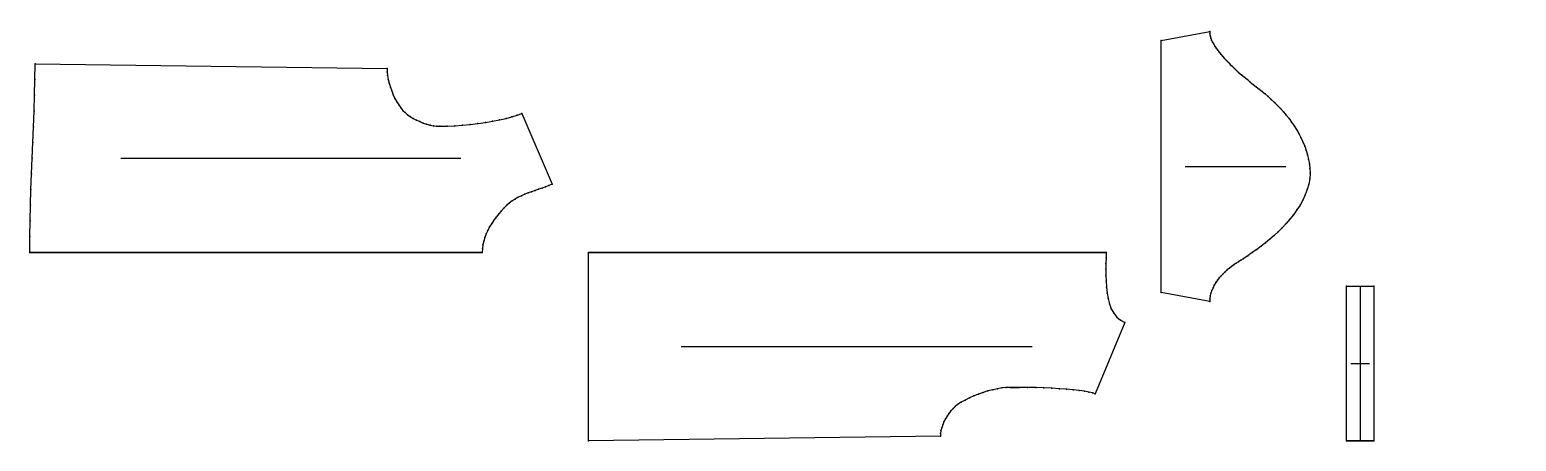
# Model space of a CAD drawing. Extents: x 0 to 2047, y -1 to 567.
import ezdxf

# ---------------------------------------------------------------- set-up
doc = ezdxf.new("R2010")
doc.units = 0

# ---------------------------------------------------------------- blocks, each defined once
blk = doc.blocks.new('torso front_48')
at = {"layer": '1'}
blk.add_lwpolyline([(-474.8468, 0), (-474.7187, 21.6513), (-474.3617, 43.299), (-473.8169, 64.9437), (-473.1254, 86.5862), (-472.3284, 108.2271), (-471.467, 129.8672), (-470.5822, 151.5072), (-469.7152, 173.1477), (-468.907, 194.7894), (-468.1988, 216.4331), (-467.6317, 238.0794), (-467.2468, 259.729), (17.3482, 253.46), (17.5473, 248.6222), (18.1272, 243.5563), (19.0621, 238.3313), (20.3258, 233.0161), (21.8925, 227.6799), (23.736, 222.3915), (25.8305, 217.2201), (28.15, 212.2347), (30.6684, 207.5042), (33.3599, 203.0977), (36.1983, 199.0843), (39.1577, 195.5329), (42.1441, 192.5734), (45.563, 189.735), (49.3536, 187.0436), (53.455, 184.5252), (57.8066, 182.2057), (62.3475, 180.1112), (67.0169, 178.2676), (71.7542, 176.701), (76.4985, 175.4372), (81.189, 174.5024), (85.765, 173.9224), (90.1657, 173.7233), (100.2366, 173.8851), (110.6317, 174.3565), (121.2167, 175.1162), (131.8573, 176.1432), (142.4192, 177.4164), (152.7682, 178.9146), (162.7699, 180.6168), (172.2901, 182.5017), (181.1945, 184.5484), (189.3487, 186.7357), (196.6186, 189.0424), (202.8698, 191.4474), (244.7843, 93.8692), (240.1832, 91.9874), (235.4924, 90.2233), (230.7387, 88.5396), (225.949, 86.8987), (221.1501, 85.2632), (216.3689, 83.5956), (211.6324, 81.8585), (206.9673, 80.0144), (202.4005, 78.0258), (197.959, 75.8552), (193.6694, 73.4652), (189.5589, 70.8183), (185.6541, 67.8771), (181.9819, 64.604), (178.2758, 60.8784), (174.6378, 56.9674), (171.101, 52.8833), (167.6983, 48.638), (164.4628, 44.2439), (161.4276, 39.7129), (158.6258, 35.0574), (156.0902, 30.2894), (153.8542, 25.4211), (151.9505, 20.4646), (150.4124, 15.4321), (149.2728, 10.3357), (148.5648, 5.1876), (148.3215, 0), (-474.8468, 0)], close=True, dxfattribs=at)
for p in [(17.5473, 248.6222), (18.1272, 243.5563), (19.0621, 238.3313), (28.15, 212.2347), (30.6684, 207.5042), (33.3599, 203.0977), (36.1983, 199.0843), (39.1577, 195.5329), (42.1441, 192.5734), (45.563, 189.735), (49.3536, 187.0436), (53.455, 184.5252), (196.6186, 189.0424), (57.8066, 182.2057), (62.3475, 180.1112), (67.0169, 178.2676), (71.7542, 176.701), (76.4985, 175.4372), (81.189, 174.5024), (85.765, 173.9224), (90.1657, 173.7233), (181.9819, 64.604), (185.6541, 67.8771), (189.5589, 70.8183), (193.6694, 73.4652), (197.959, 75.8552), (153.8542, 25.4211), (156.0902, 30.2894), (158.6258, 35.0574), (148.5648, 5.1876), (149.2728, 10.3357), (150.4124, 15.4321), (151.9505, 20.4646)]:
    blk.add_point(p, dxfattribs=at)
at = {"layer": '2'}
for p in [(-467.2468, 259.729), (17.3482, 253.46), (202.8698, 191.4474), (244.7843, 93.8692), (-474.8468, 0), (-474.8468, 0), (148.3215, 0)]:
    blk.add_point(p, dxfattribs=at)
at = {"layer": '3'}
for p in [(-467.6317, 238.0794), (20.3258, 233.0161), (21.8925, 227.6799), (-468.1988, 216.4331), (23.736, 222.3915), (25.8305, 217.2201), (-468.907, 194.7894), (181.1945, 184.5484), (189.3487, 186.7357), (-469.7152, 173.1477), (100.2366, 173.8851), (110.6317, 174.3565), (121.2167, 175.1162), (131.8573, 176.1432), (142.4192, 177.4164), (152.7682, 178.9146), (162.7699, 180.6168), (172.2901, 182.5017), (-470.5822, 151.5072), (-471.467, 129.8672), (-472.3284, 108.2271), (-473.1254, 86.5862), (216.3689, 83.5956), (221.1501, 85.2632), (225.949, 86.8987), (230.7387, 88.5396), (235.4924, 90.2233), (240.1832, 91.9874), (-473.8169, 64.9437), (202.4005, 78.0258), (206.9673, 80.0144), (211.6324, 81.8585), (-474.3617, 43.299), (164.4628, 44.2439), (167.6983, 48.638), (171.101, 52.8833), (174.6378, 56.9674), (178.2758, 60.8784), (-474.7187, 21.6513), (161.4276, 39.7129)]:
    blk.add_point(p, dxfattribs=at)
at = {"layer": '5'}
blk.add_line((-349.1919, 129.8645), (119.1294, 129.8645), dxfattribs=at)
at = {"layer": '6'}
blk.add_line((-474.8468, 0), (148.3215, 0), dxfattribs=at)
at = {"layer": '7'}
blk.add_line((-349.1919, 129.8645), (119.1294, 129.8645), dxfattribs=at)
blk = doc.blocks.new('torso back_48')
at = {"layer": '1'}
blk.add_lwpolyline([(245.6332, 259.729), (245.5707, 252.3308), (245.4428, 244.5265), (245.3392, 236.4364), (245.3493, 228.1805), (245.5627, 219.8789), (246.0688, 211.6518), (246.9573, 203.6192), (248.3175, 195.9012), (250.2391, 188.618), (252.8116, 181.8896), (256.1245, 175.8362), (260.2673, 170.5779), (265.3296, 166.2348), (271.4008, 162.9269), (230.5817, 64.8855), (226.959, 66.0755), (221.9911, 67.2169), (215.8027, 68.2992), (208.5188, 69.312), (200.2642, 70.2447), (191.1638, 71.0869), (181.3424, 71.8283), (170.9249, 72.4583), (160.0361, 72.9665), (148.8009, 73.3424), (137.3441, 73.5756), (125.7907, 73.6557), (124.7615, 73.6557), (123.7323, 73.6557), (122.7032, 73.6557), (121.674, 73.6557), (120.6448, 73.6557), (119.6157, 73.6557), (118.5865, 73.6557), (117.5573, 73.6557), (116.5282, 73.6557), (115.499, 73.6557), (114.4698, 73.6557), (113.4407, 73.6557), (107.9343, 73.4382), (102.0471, 72.8046), (95.8651, 71.7834), (89.4746, 70.4029), (82.9615, 68.6915), (76.4121, 66.6776), (69.9124, 64.3895), (63.5484, 61.8557), (57.4064, 59.1046), (51.5724, 56.1645), (46.1326, 53.0638), (41.173, 49.8309), (37.9401, 47.3186), (34.8394, 44.4301), (31.8993, 41.2172), (29.1481, 37.7319), (26.6143, 34.026), (24.3263, 30.1514), (22.3124, 26.1601), (20.601, 22.104), (19.2204, 18.0349), (18.1992, 14.0048), (17.5657, 10.0655), (17.3482, 6.269), (-467.2468, 0), (-467.2468, 259.729), (245.6332, 259.729)], close=True, dxfattribs=at)
for p in [(246.9573, 203.6192), (248.3175, 195.9012), (250.2391, 188.618), (252.8116, 181.8896), (256.1245, 175.8362), (260.2673, 170.5779), (265.3296, 166.2348), (102.0471, 72.8046), (107.9343, 73.4382), (221.9911, 67.2169), (226.959, 66.0755), (31.8993, 41.2172), (34.8394, 44.4301), (37.9401, 47.3186), (41.173, 49.8309), (46.1326, 53.0638), (20.601, 22.104), (22.3124, 26.1601), (24.3263, 30.1514), (26.6143, 34.026), (29.1481, 37.7319), (17.5657, 10.0655), (18.1992, 14.0048), (19.2204, 18.0349)]:
    blk.add_point(p, dxfattribs=at)
at = {"layer": '2'}
for p in [(-467.2468, 259.729), (245.6332, 259.729), (245.6332, 259.729), (271.4008, 162.9269), (230.5817, 64.8855), (-467.2468, 0), (17.3482, 6.269)]:
    blk.add_point(p, dxfattribs=at)
at = {"layer": '3'}
for p in [(245.5707, 252.3308), (245.3392, 236.4364), (245.3493, 228.1805), (245.4428, 244.5265), (245.5627, 219.8789), (246.0688, 211.6518), (63.5484, 61.8557), (69.9124, 64.3895), (76.4121, 66.6776), (82.9615, 68.6915), (89.4746, 70.4029), (95.8651, 71.7834), (113.4407, 73.6557), (114.4698, 73.6557), (115.499, 73.6557), (116.5282, 73.6557), (117.5573, 73.6557), (118.5865, 73.6557), (119.6157, 73.6557), (120.6448, 73.6557), (121.674, 73.6557), (122.7032, 73.6557), (123.7323, 73.6557), (124.7615, 73.6557), (125.7907, 73.6557), (137.3441, 73.5756), (148.8009, 73.3424), (160.0361, 72.9665), (170.9249, 72.4583), (181.3424, 71.8283), (191.1638, 71.0869), (200.2642, 70.2447), (208.5188, 69.312), (215.8027, 68.2992), (51.5724, 56.1645), (57.4064, 59.1046)]:
    blk.add_point(p, dxfattribs=at)
at = {"layer": '5'}
blk.add_line((-339.7028, 129.8645), (143.8568, 129.8645), dxfattribs=at)
at = {"layer": '6'}
blk.add_line((245.6332, 259.729), (-467.2468, 259.729), dxfattribs=at)
at = {"layer": '7'}
blk.add_line((-339.7028, 129.8645), (143.8568, 129.8645), dxfattribs=at)
blk = doc.blocks.new('sleeve full right_48')
at = {"layer": '1'}
blk.add_lwpolyline([(-203.446, 372.055), (-203.2674, 369.0208), (-202.7548, 366.0429), (-201.943, 363.1214), (-200.8667, 360.2565), (-199.5607, 357.4482), (-198.0598, 354.6968), (-196.3988, 352.0024), (-194.6124, 349.3651), (-192.7355, 346.785), (-190.8028, 344.2623), (-188.2599, 341.0785), (-185.6808, 337.9853), (-183.0646, 334.9767), (-180.4104, 332.047), (-177.7172, 329.1901), (-174.9841, 326.4002), (-172.2103, 323.6713), (-169.3947, 320.9975), (-166.5366, 318.373), (-163.6349, 315.7916), (-159.703, 312.41), (-155.707, 309.0804), (-151.6614, 305.7887), (-147.5809, 302.5206), (-143.4802, 299.2619), (-139.3739, 295.9984), (-135.2767, 292.7158), (-131.2032, 289.4), (-127.1681, 286.0367), (-123.1861, 282.6117), (-118.7157, 278.605), (-114.3433, 274.4937), (-110.0782, 270.2723), (-105.9299, 265.9354), (-101.9078, 261.4776), (-98.0213, 256.8934), (-94.2798, 252.1774), (-90.6929, 247.3242), (-87.2698, 242.3284), (-84.02, 237.1845), (-80.8132, 231.6328), (-77.8331, 225.9291), (-75.1059, 220.0897), (-72.6576, 214.1312), (-70.5145, 208.0701), (-68.7025, 201.9229), (-67.2477, 195.706), (-66.1763, 189.4358), (-65.5143, 183.129), (-65.2879, 176.802), (-65.7343, 169.1361), (-67.0219, 161.5814), (-69.0735, 154.1564), (-71.8116, 146.8793), (-75.1589, 139.7684), (-79.038, 132.842), (-83.3716, 126.1185), (-88.0822, 119.6161), (-93.0926, 113.3532), (-98.3253, 107.3481), (-103.7145, 101.6125), (-109.2406, 96.1319), (-114.8954, 90.8852), (-120.6706, 85.8513), (-126.558, 81.009), (-132.5496, 76.3373), (-138.6371, 71.8151), (-144.8123, 67.4212), (-151.0671, 63.1345), (-157.3933, 58.934), (-160.6018, 56.8414), (-163.8121, 54.7456), (-167.0101, 52.6265), (-170.1815, 50.4644), (-173.3121, 48.2395), (-176.3878, 45.932), (-179.3943, 43.5219), (-182.3175, 40.9895), (-185.1431, 38.3149), (-187.8569, 35.4784), (-190.4426, 32.4661), (-192.8744, 29.2892), (-195.1244, 25.9647), (-197.165, 22.5097), (-198.968, 18.9414), (-200.5058, 15.277), (-201.7503, 11.5335), (-202.6738, 7.7281), (-203.2483, 3.8779), (-203.446, 0), (-270.4879, 12.5603), (-270.4879, 359.4947), (-203.446, 372.055)], close=True, dxfattribs=at)
for p in [(-203.2674, 369.0208), (-202.7548, 366.0429), (-201.943, 363.1214), (-200.8667, 360.2565), (-199.5607, 357.4482), (-198.0598, 354.6968), (-70.5145, 208.0701), (-68.7025, 201.9229), (-67.2477, 195.706), (-66.1763, 189.4358), (-65.7343, 169.1361), (-65.5143, 183.129), (-65.2879, 176.802), (-71.8116, 146.8793), (-69.0735, 154.1564), (-67.0219, 161.5814), (-83.3716, 126.1185), (-79.038, 132.842), (-75.1589, 139.7684), (-197.165, 22.5097), (-195.1244, 25.9647), (-192.8744, 29.2892), (-190.4426, 32.4661), (-187.8569, 35.4784), (-203.2483, 3.8779), (-202.6738, 7.7281), (-201.7503, 11.5335), (-200.5058, 15.277), (-198.968, 18.9414)]:
    blk.add_point(p, dxfattribs=at)
at = {"layer": '2'}
for p in [(-203.446, 372.055), (-203.446, 372.055), (-270.4879, 359.4947), (-270.4879, 12.5603), (-203.446, 0)]:
    blk.add_point(p, dxfattribs=at)
at = {"layer": '3'}
for p in [(-196.3988, 352.0024), (-194.6124, 349.3651), (-192.7355, 346.785), (-190.8028, 344.2623), (-188.2599, 341.0785), (-185.6808, 337.9853), (-183.0646, 334.9767), (-180.4104, 332.047), (-177.7172, 329.1901), (-174.9841, 326.4002), (-172.2103, 323.6713), (-169.3947, 320.9975), (-166.5366, 318.373), (-163.6349, 315.7916), (-159.703, 312.41), (-155.707, 309.0804), (-151.6614, 305.7887), (-147.5809, 302.5206), (-143.4802, 299.2619), (-139.3739, 295.9984), (-135.2767, 292.7158), (-131.2032, 289.4), (-127.1681, 286.0367), (-123.1861, 282.6117), (-118.7157, 278.605), (-114.3433, 274.4937), (-110.0782, 270.2723), (-105.9299, 265.9354), (-101.9078, 261.4776), (-98.0213, 256.8934), (-94.2798, 252.1774), (-90.6929, 247.3242), (-87.2698, 242.3284), (-84.02, 237.1845), (-80.8132, 231.6328), (-77.8331, 225.9291), (-75.1059, 220.0897), (-72.6576, 214.1312), (-98.3253, 107.3481), (-93.0926, 113.3532), (-88.0822, 119.6161), (-120.6706, 85.8513), (-114.8954, 90.8852), (-109.2406, 96.1319), (-103.7145, 101.6125), (-151.0671, 63.1345), (-144.8123, 67.4212), (-138.6371, 71.8151), (-132.5496, 76.3373), (-126.558, 81.009), (-182.3175, 40.9895), (-179.3943, 43.5219), (-176.3878, 45.932), (-173.3121, 48.2395), (-170.1815, 50.4644), (-167.0101, 52.6265), (-163.8121, 54.7456), (-160.6018, 56.8414), (-157.3933, 58.934), (-185.1431, 38.3149)]:
    blk.add_point(p, dxfattribs=at)
at = {"layer": '5'}
blk.add_line((-237.295, 186.0275), (-98.4807, 186.0275), dxfattribs=at)
at = {"layer": '7'}
blk.add_line((-237.295, 186.0275), (-98.4807, 186.0275), dxfattribs=at)
blk = doc.blocks.new('collar_48')
at = {"layer": '1'}
blk.add_lwpolyline([(-203.446, 212.9006), (-165.446, 212.9006), (-165.446, 0), (-203.446, 0), (-203.446, 212.9006)], close=True, dxfattribs=at)
at = {"layer": '2'}
for p in [(-203.446, 212.9006), (-203.446, 212.9006), (-165.446, 212.9006), (-203.446, 0), (-165.446, 0)]:
    blk.add_point(p, dxfattribs=at)
at = {"layer": '5'}
blk.add_line((-197.366, 106.4503), (-171.526, 106.4503), dxfattribs=at)
at = {"layer": '6'}
blk.add_line((-203.446, 0), (-165.446, 0), dxfattribs=at)
at = {"layer": '7'}
blk.add_line((-197.366, 106.4503), (-171.526, 106.4503), dxfattribs=at)
at = {"layer": '8'}
blk.add_lwpolyline([(-184.446, 212.9006), (-184.446, 0)], dxfattribs=at)

msp = doc.modelspace()

# ---------------------------------------------------------------- block references
at = {"layer": '1'}
for name, p in [('sleeve full right_48', (1828.7667, 191.9833)), ('torso front_48', (474.8468, 259.729)), ('torso back_48', (1236.878, 0)), ('collar_48', (2016.9248, 0))]:
    msp.add_blockref(name, p, dxfattribs=at)

doc.saveas('drawing.dxf')
